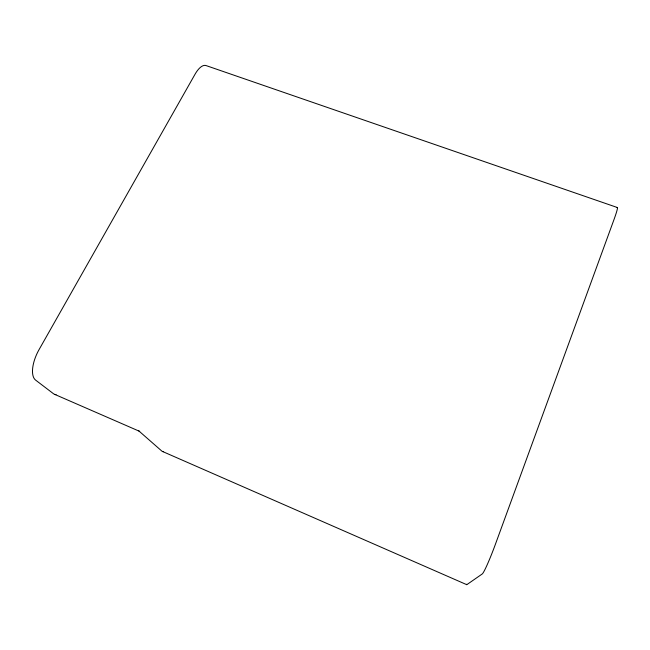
<?xml version="1.0" encoding="UTF-8"?>
<svg xmlns="http://www.w3.org/2000/svg" width="650" height="650" viewBox="0 0 650 650"><rect width="100%" height="100%" fill="white"/><g stroke="black" fill="none" stroke-linecap="round" stroke-linejoin="round"><path stroke-width="0.97" d="M617.37 207.521L206.123 65.593A23.302 9.263 -73.6 0 0 195.008 74.295L39.073 349.594A25.838 11.562 -63.6 0 0 35.628 380.12L53.471 393.713A24.537 10.392 -63.8 0 0 56.054 394.639M54.673 394.371L139.677 431.381M162.646 451.539L466.659 584.634M138.751 430.844L161.874 451.116A22.701 6.646 -65.3 0 0 163.564 451.604M466.594 584.236A24.31 1.495 -69.3 0 0 466.863 584.634L482.243 573.958A28.543 2.08 -69.3 0 0 495.438 544.188L613.827 220.033A25.488 1.633 -67.9 0 0 617.077 207.675"/></g></svg>
